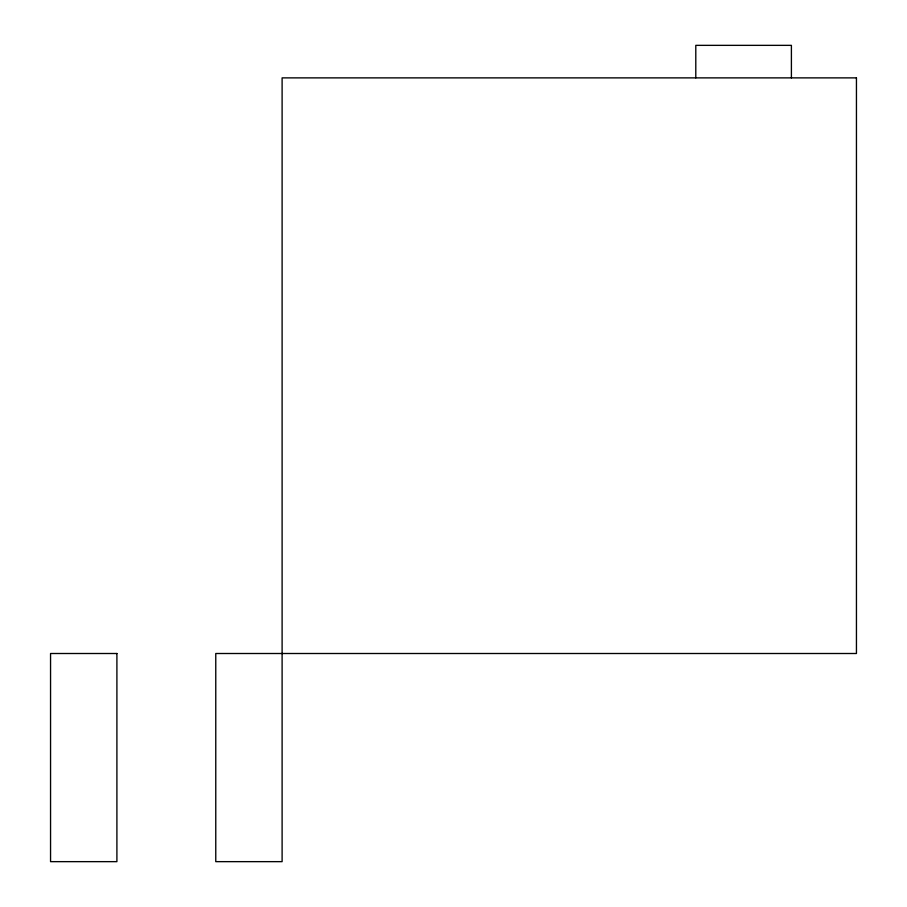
<?xml version="1.0" encoding="UTF-8"?>
<svg xmlns="http://www.w3.org/2000/svg" width="907" height="907" viewBox="0 0 907 907"><rect width="100%" height="100%" fill="white"/><g stroke="black" fill="none" stroke-linecap="round" stroke-linejoin="round"><path stroke-width="1.36" d="M791.403 77.877L791.403 45.35L695.794 45.35L695.794 77.877M856.446 77.877L282.111 77.877L282.111 861.65L215.764 861.65L215.764 653.505L856.446 653.505L856.446 77.877M116.901 653.505L50.554 653.505L50.554 861.65L116.901 861.65L116.901 653.505"/></g></svg>
